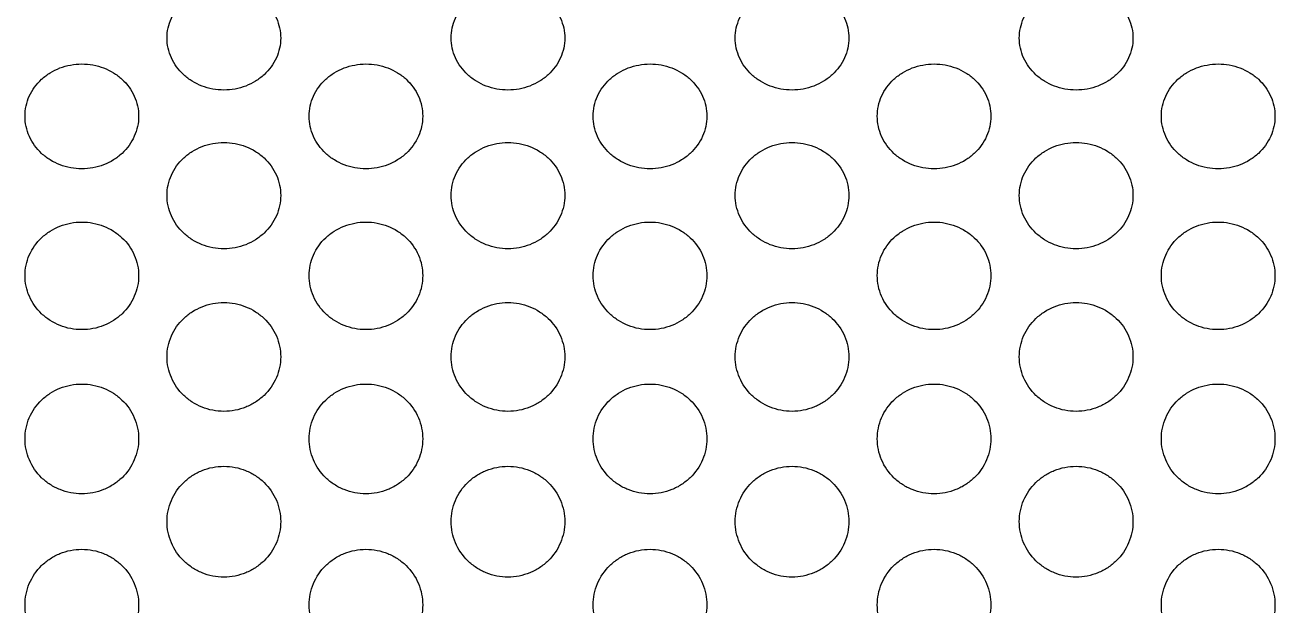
# Model space of a CAD drawing. Header units: millimetres. Extents: x 324 to 7054, y -67 to 2159.
# Drawn here: x 1586 to 1674, y 1553.8 to 1594.7 of the extents above; entities that cross this region are included whole.
import ezdxf

# ---------------------------------------------------------------- set-up
doc = ezdxf.new("R2010")
doc.units = ezdxf.units.MM
doc.header["$LTSCALE"] = 153.67
doc.layers.add('02___PRT_ALL_AXES', color=7, linetype='CONTINUOUS')

msp = doc.modelspace()

# ---------------------------------------------------------------- linework, layer by layer
at = {"layer": '02___PRT_ALL_AXES', "linetype": 'Continuous'}
for points in [[(1600.03476, 1590.07357), (1599.76893, 1590.07389), (1599.24531, 1590.12157), (1598.48961, 1590.33345), (1597.79947, 1590.67267), (1596.98616, 1591.28359), (1596.24385, 1592.29824), (1595.9302, 1593.73487), (1596.24394, 1595.16173), (1596.98437, 1596.1636), (1597.79615, 1596.76501), (1598.48659, 1597.09921), (1599.24381, 1597.30789), (1599.76846, 1597.35479), (1600.03476, 1597.3551)], [(1600.03476, 1597.3551), (1600.30058, 1597.35478), (1600.8242, 1597.30806), (1601.5799, 1597.10025), (1602.27004, 1596.76704), (1603.08335, 1596.16562), (1603.82566, 1595.16285), (1604.13932, 1593.73215), (1603.82557, 1592.29936), (1603.08514, 1591.28565), (1602.27336, 1590.67473), (1601.58292, 1590.33451), (1600.8257, 1590.12174), (1600.30105, 1590.07389), (1600.03476, 1590.07357)], [(1620.03476, 1590.07357), (1619.76893, 1590.07389), (1619.24531, 1590.12157), (1618.48961, 1590.33345), (1617.79947, 1590.67267), (1616.98616, 1591.28359), (1616.24385, 1592.29824), (1615.9302, 1593.73487), (1616.24394, 1595.16173), (1616.98437, 1596.1636), (1617.79615, 1596.76501), (1618.48659, 1597.09921), (1619.24381, 1597.30789), (1619.76846, 1597.35479), (1620.03476, 1597.3551)], [(1620.03476, 1597.3551), (1620.30058, 1597.35478), (1620.8242, 1597.30806), (1621.5799, 1597.10025), (1622.27004, 1596.76704), (1623.08335, 1596.16562), (1623.82566, 1595.16285), (1624.13932, 1593.73215), (1623.82557, 1592.29936), (1623.08514, 1591.28565), (1622.27336, 1590.67473), (1621.58292, 1590.33451), (1620.8257, 1590.12174), (1620.30105, 1590.07389), (1620.03476, 1590.07357)], [(1640.03476, 1590.07357), (1639.76893, 1590.07389), (1639.24531, 1590.12157), (1638.48961, 1590.33345), (1637.79947, 1590.67267), (1636.98616, 1591.28359), (1636.24385, 1592.29824), (1635.9302, 1593.73487), (1636.24394, 1595.16173), (1636.98437, 1596.1636), (1637.79615, 1596.76501), (1638.48659, 1597.09921), (1639.24381, 1597.30789), (1639.76846, 1597.35479), (1640.03476, 1597.3551)], [(1640.03476, 1597.3551), (1640.30058, 1597.35478), (1640.8242, 1597.30806), (1641.5799, 1597.10025), (1642.27004, 1596.76704), (1643.08335, 1596.16562), (1643.82566, 1595.16285), (1644.13932, 1593.73215), (1643.82557, 1592.29936), (1643.08514, 1591.28565), (1642.27336, 1590.67473), (1641.58292, 1590.33451), (1640.8257, 1590.12174), (1640.30105, 1590.07389), (1640.03476, 1590.07357)], [(1660.03476, 1590.07357), (1659.76893, 1590.07389), (1659.24531, 1590.12157), (1658.48961, 1590.33345), (1657.79947, 1590.67267), (1656.98616, 1591.28359), (1656.24385, 1592.29824), (1655.9302, 1593.73487), (1656.24394, 1595.16173), (1656.98437, 1596.1636), (1657.79615, 1596.76501), (1658.48659, 1597.09921), (1659.24381, 1597.30789), (1659.76846, 1597.35479), (1660.03476, 1597.3551)], [(1660.03476, 1597.3551), (1660.30058, 1597.35478), (1660.8242, 1597.30806), (1661.5799, 1597.10025), (1662.27004, 1596.76704), (1663.08335, 1596.16562), (1663.82566, 1595.16285), (1664.13932, 1593.73215), (1663.82557, 1592.29936), (1663.08514, 1591.28565), (1662.27336, 1590.67473), (1661.58292, 1590.33451), (1660.8257, 1590.12174), (1660.30105, 1590.07389), (1660.03476, 1590.07357)], [(1590.03476, 1584.52052), (1589.76893, 1584.52084), (1589.24531, 1584.56917), (1588.48961, 1584.78395), (1587.79947, 1585.12784), (1586.98616, 1585.74722), (1586.24385, 1586.77608), (1585.9302, 1588.23327), (1586.24394, 1589.68104), (1586.98437, 1590.6979), (1587.79615, 1591.30841), (1588.48659, 1591.6477), (1589.24381, 1591.85956), (1589.76846, 1591.90718), (1590.03476, 1591.90749)], [(1590.03476, 1591.90749), (1590.30058, 1591.90718), (1590.8242, 1591.85974), (1591.5799, 1591.64875), (1592.27004, 1591.31047), (1593.08335, 1590.69995), (1593.82566, 1589.68217), (1594.13932, 1588.23051), (1593.82557, 1586.77722), (1593.08514, 1585.7493), (1592.27336, 1585.12993), (1591.58292, 1584.78502), (1590.8257, 1584.56935), (1590.30105, 1584.52084), (1590.03476, 1584.52052)], [(1610.03476, 1584.52052), (1609.76893, 1584.52084), (1609.24531, 1584.56917), (1608.48961, 1584.78395), (1607.79947, 1585.12784), (1606.98616, 1585.74722), (1606.24385, 1586.77608), (1605.9302, 1588.23327), (1606.24394, 1589.68104), (1606.98437, 1590.6979), (1607.79615, 1591.30841), (1608.48659, 1591.6477), (1609.24381, 1591.85956), (1609.76846, 1591.90718), (1610.03476, 1591.90749)], [(1610.03476, 1591.90749), (1610.30058, 1591.90718), (1610.8242, 1591.85974), (1611.5799, 1591.64875), (1612.27004, 1591.31047), (1613.08335, 1590.69995), (1613.82566, 1589.68217), (1614.13932, 1588.23051), (1613.82557, 1586.77722), (1613.08514, 1585.7493), (1612.27336, 1585.12993), (1611.58292, 1584.78502), (1610.8257, 1584.56935), (1610.30105, 1584.52084), (1610.03476, 1584.52052)], [(1630.03476, 1584.52052), (1629.76893, 1584.52084), (1629.24531, 1584.56917), (1628.48961, 1584.78395), (1627.79947, 1585.12784), (1626.98616, 1585.74722), (1626.24385, 1586.77608), (1625.9302, 1588.23327), (1626.24394, 1589.68104), (1626.98437, 1590.6979), (1627.79615, 1591.30841), (1628.48659, 1591.6477), (1629.24381, 1591.85956), (1629.76846, 1591.90718), (1630.03476, 1591.90749)], [(1630.03476, 1591.90749), (1630.30058, 1591.90718), (1630.8242, 1591.85974), (1631.5799, 1591.64875), (1632.27004, 1591.31047), (1633.08335, 1590.69995), (1633.82566, 1589.68217), (1634.13932, 1588.23051), (1633.82557, 1586.77722), (1633.08514, 1585.7493), (1632.27336, 1585.12993), (1631.58292, 1584.78502), (1630.8257, 1584.56935), (1630.30105, 1584.52084), (1630.03476, 1584.52052)], [(1650.03476, 1584.52052), (1649.76893, 1584.52084), (1649.24531, 1584.56917), (1648.48961, 1584.78395), (1647.79947, 1585.12784), (1646.98616, 1585.74722), (1646.24385, 1586.77608), (1645.9302, 1588.23327), (1646.24394, 1589.68104), (1646.98437, 1590.6979), (1647.79615, 1591.30841), (1648.48659, 1591.6477), (1649.24381, 1591.85956), (1649.76846, 1591.90718), (1650.03476, 1591.90749)], [(1650.03476, 1591.90749), (1650.30058, 1591.90718), (1650.8242, 1591.85974), (1651.5799, 1591.64875), (1652.27004, 1591.31047), (1653.08335, 1590.69995), (1653.82566, 1589.68217), (1654.13932, 1588.23051), (1653.82557, 1586.77722), (1653.08514, 1585.7493), (1652.27336, 1585.12993), (1651.58292, 1584.78502), (1650.8257, 1584.56935), (1650.30105, 1584.52084), (1650.03476, 1584.52052)], [(1670.03476, 1584.52052), (1669.76893, 1584.52084), (1669.24531, 1584.56917), (1668.48961, 1584.78395), (1667.79947, 1585.12784), (1666.98616, 1585.74722), (1666.24385, 1586.77608), (1665.9302, 1588.23327), (1666.24394, 1589.68104), (1666.98437, 1590.6979), (1667.79615, 1591.30841), (1668.48659, 1591.6477), (1669.24381, 1591.85956), (1669.76846, 1591.90718), (1670.03476, 1591.90749)], [(1670.03476, 1591.90749), (1670.30058, 1591.90718), (1670.8242, 1591.85974), (1671.5799, 1591.64875), (1672.27004, 1591.31047), (1673.08335, 1590.69995), (1673.82566, 1589.68217), (1674.13932, 1588.23051), (1673.82557, 1586.77722), (1673.08514, 1585.7493), (1672.27336, 1585.12993), (1671.58292, 1584.78502), (1670.8257, 1584.56935), (1670.30105, 1584.52084), (1670.03476, 1584.52052)], [(1600.03476, 1578.89485), (1599.76893, 1578.89518), (1599.24531, 1578.94411), (1598.48961, 1579.16158), (1597.79947, 1579.50979), (1596.98616, 1580.13701), (1596.24385, 1581.17904), (1595.9302, 1582.65534), (1596.24394, 1584.12256), (1596.98437, 1585.1534), (1597.79615, 1585.77241), (1598.48659, 1586.11644), (1599.24381, 1586.33128), (1599.76846, 1586.37957), (1600.03476, 1586.37988)], [(1600.03476, 1586.37988), (1600.30058, 1586.37956), (1600.8242, 1586.33146), (1601.5799, 1586.1175), (1602.27004, 1585.77449), (1603.08335, 1585.15549), (1603.82566, 1584.12372), (1604.13932, 1582.65255), (1603.82557, 1581.1802), (1603.08514, 1580.13912), (1602.27336, 1579.5119), (1601.58292, 1579.16266), (1600.8257, 1578.94429), (1600.30105, 1578.89517), (1600.03476, 1578.89485)], [(1620.03476, 1578.89485), (1619.76893, 1578.89518), (1619.24531, 1578.94411), (1618.48961, 1579.16158), (1617.79947, 1579.50979), (1616.98616, 1580.13701), (1616.24385, 1581.17904), (1615.9302, 1582.65534), (1616.24394, 1584.12256), (1616.98437, 1585.1534), (1617.79615, 1585.77241), (1618.48659, 1586.11644), (1619.24381, 1586.33128), (1619.76846, 1586.37957), (1620.03476, 1586.37988)], [(1620.03476, 1586.37988), (1620.30058, 1586.37956), (1620.8242, 1586.33146), (1621.5799, 1586.1175), (1622.27004, 1585.77449), (1623.08335, 1585.15549), (1623.82566, 1584.12372), (1624.13932, 1582.65255), (1623.82557, 1581.1802), (1623.08514, 1580.13912), (1622.27336, 1579.5119), (1621.58292, 1579.16266), (1620.8257, 1578.94429), (1620.30105, 1578.89517), (1620.03476, 1578.89485)], [(1640.03476, 1578.89485), (1639.76893, 1578.89518), (1639.24531, 1578.94411), (1638.48961, 1579.16158), (1637.79947, 1579.50979), (1636.98616, 1580.13701), (1636.24385, 1581.17904), (1635.9302, 1582.65534), (1636.24394, 1584.12256), (1636.98437, 1585.1534), (1637.79615, 1585.77241), (1638.48659, 1586.11644), (1639.24381, 1586.33128), (1639.76846, 1586.37957), (1640.03476, 1586.37988)], [(1640.03476, 1586.37988), (1640.30058, 1586.37956), (1640.8242, 1586.33146), (1641.5799, 1586.1175), (1642.27004, 1585.77449), (1643.08335, 1585.15549), (1643.82566, 1584.12372), (1644.13932, 1582.65255), (1643.82557, 1581.1802), (1643.08514, 1580.13912), (1642.27336, 1579.5119), (1641.58292, 1579.16266), (1640.8257, 1578.94429), (1640.30105, 1578.89517), (1640.03476, 1578.89485)], [(1660.03476, 1578.89485), (1659.76893, 1578.89518), (1659.24531, 1578.94411), (1658.48961, 1579.16158), (1657.79947, 1579.50979), (1656.98616, 1580.13701), (1656.24385, 1581.17904), (1655.9302, 1582.65534), (1656.24394, 1584.12256), (1656.98437, 1585.1534), (1657.79615, 1585.77241), (1658.48659, 1586.11644), (1659.24381, 1586.33128), (1659.76846, 1586.37957), (1660.03476, 1586.37988)], [(1660.03476, 1586.37988), (1660.30058, 1586.37956), (1660.8242, 1586.33146), (1661.5799, 1586.1175), (1662.27004, 1585.77449), (1663.08335, 1585.15549), (1663.82566, 1584.12372), (1664.13932, 1582.65255), (1663.82557, 1581.1802), (1663.08514, 1580.13912), (1662.27336, 1579.5119), (1661.58292, 1579.16266), (1660.8257, 1578.94429), (1660.30105, 1578.89517), (1660.03476, 1578.89485)], [(1590.03476, 1573.2022), (1589.76893, 1573.20253), (1589.24531, 1573.25202), (1588.48961, 1573.47196), (1587.79947, 1573.82414), (1586.98616, 1574.45857), (1586.24385, 1575.51274), (1585.9302, 1577.00667), (1586.24394, 1578.49188), (1586.98437, 1579.53566), (1587.79615, 1580.16253), (1588.48659, 1580.51096), (1589.24381, 1580.72857), (1589.76846, 1580.77748), (1590.03476, 1580.7778)], [(1590.03476, 1580.7778), (1590.30058, 1580.77747), (1590.8242, 1580.72875), (1591.5799, 1580.51204), (1592.27004, 1580.16464), (1593.08335, 1579.53777), (1593.82566, 1578.49304), (1594.13932, 1577.00384), (1593.82557, 1575.51391), (1593.08514, 1574.4607), (1592.27336, 1573.82628), (1591.58292, 1573.47305), (1590.8257, 1573.2522), (1590.30105, 1573.20253), (1590.03476, 1573.2022)], [(1610.03476, 1573.2022), (1609.76893, 1573.20253), (1609.24531, 1573.25202), (1608.48961, 1573.47196), (1607.79947, 1573.82414), (1606.98616, 1574.45857), (1606.24385, 1575.51274), (1605.9302, 1577.00667), (1606.24394, 1578.49188), (1606.98437, 1579.53566), (1607.79615, 1580.16253), (1608.48659, 1580.51096), (1609.24381, 1580.72857), (1609.76846, 1580.77748), (1610.03476, 1580.7778)], [(1610.03476, 1580.7778), (1610.30058, 1580.77747), (1610.8242, 1580.72875), (1611.5799, 1580.51204), (1612.27004, 1580.16464), (1613.08335, 1579.53777), (1613.82566, 1578.49304), (1614.13932, 1577.00384), (1613.82557, 1575.51391), (1613.08514, 1574.4607), (1612.27336, 1573.82628), (1611.58292, 1573.47305), (1610.8257, 1573.2522), (1610.30105, 1573.20253), (1610.03476, 1573.2022)], [(1630.03476, 1573.2022), (1629.76893, 1573.20253), (1629.24531, 1573.25202), (1628.48961, 1573.47196), (1627.79947, 1573.82414), (1626.98616, 1574.45857), (1626.24385, 1575.51274), (1625.9302, 1577.00667), (1626.24394, 1578.49188), (1626.98437, 1579.53566), (1627.79615, 1580.16253), (1628.48659, 1580.51096), (1629.24381, 1580.72857), (1629.76846, 1580.77748), (1630.03476, 1580.7778)], [(1630.03476, 1580.7778), (1630.30058, 1580.77747), (1630.8242, 1580.72875), (1631.5799, 1580.51204), (1632.27004, 1580.16464), (1633.08335, 1579.53777), (1633.82566, 1578.49304), (1634.13932, 1577.00384), (1633.82557, 1575.51391), (1633.08514, 1574.4607), (1632.27336, 1573.82628), (1631.58292, 1573.47305), (1630.8257, 1573.2522), (1630.30105, 1573.20253), (1630.03476, 1573.2022)], [(1650.03476, 1573.2022), (1649.76893, 1573.20253), (1649.24531, 1573.25202), (1648.48961, 1573.47196), (1647.79947, 1573.82414), (1646.98616, 1574.45857), (1646.24385, 1575.51274), (1645.9302, 1577.00667), (1646.24394, 1578.49188), (1646.98437, 1579.53566), (1647.79615, 1580.16253), (1648.48659, 1580.51096), (1649.24381, 1580.72857), (1649.76846, 1580.77748), (1650.03476, 1580.7778)], [(1650.03476, 1580.7778), (1650.30058, 1580.77747), (1650.8242, 1580.72875), (1651.5799, 1580.51204), (1652.27004, 1580.16464), (1653.08335, 1579.53777), (1653.82566, 1578.49304), (1654.13932, 1577.00384), (1653.82557, 1575.51391), (1653.08514, 1574.4607), (1652.27336, 1573.82628), (1651.58292, 1573.47305), (1650.8257, 1573.2522), (1650.30105, 1573.20253), (1650.03476, 1573.2022)], [(1670.03476, 1573.2022), (1669.76893, 1573.20253), (1669.24531, 1573.25202), (1668.48961, 1573.47196), (1667.79947, 1573.82414), (1666.98616, 1574.45857), (1666.24385, 1575.51274), (1665.9302, 1577.00667), (1666.24394, 1578.49188), (1666.98437, 1579.53566), (1667.79615, 1580.16253), (1668.48659, 1580.51096), (1669.24381, 1580.72857), (1669.76846, 1580.77748), (1670.03476, 1580.7778)], [(1670.03476, 1580.7778), (1670.30058, 1580.77747), (1670.8242, 1580.72875), (1671.5799, 1580.51204), (1672.27004, 1580.16464), (1673.08335, 1579.53777), (1673.82566, 1578.49304), (1674.13932, 1577.00384), (1673.82557, 1575.51391), (1673.08514, 1574.4607), (1672.27336, 1573.82628), (1671.58292, 1573.47305), (1670.8257, 1573.2522), (1670.30105, 1573.20253), (1670.03476, 1573.2022)], [(1600.03476, 1567.44827), (1599.76893, 1567.4486), (1599.24531, 1567.49859), (1598.48961, 1567.72078), (1597.79947, 1568.07658), (1596.98616, 1568.71759), (1596.24385, 1569.78284), (1595.9302, 1571.2929), (1596.24394, 1572.79461), (1596.98437, 1573.85029), (1597.79615, 1574.4844), (1598.48659, 1574.83689), (1599.24381, 1575.05704), (1599.76846, 1575.10652), (1600.03476, 1575.10684)], [(1600.03476, 1575.10684), (1600.30058, 1575.10651), (1600.8242, 1575.05722), (1601.5799, 1574.83798), (1602.27004, 1574.48653), (1603.08335, 1573.85243), (1603.82566, 1572.79579), (1604.13932, 1571.29004), (1603.82557, 1569.78402), (1603.08514, 1568.71975), (1602.27336, 1568.07874), (1601.58292, 1567.72189), (1600.8257, 1567.49877), (1600.30105, 1567.44859), (1600.03476, 1567.44827)], [(1620.03476, 1567.44827), (1619.76893, 1567.4486), (1619.24531, 1567.49859), (1618.48961, 1567.72078), (1617.79947, 1568.07658), (1616.98616, 1568.71759), (1616.24385, 1569.78284), (1615.9302, 1571.2929), (1616.24394, 1572.79461), (1616.98437, 1573.85029), (1617.79615, 1574.4844), (1618.48659, 1574.83689), (1619.24381, 1575.05704), (1619.76846, 1575.10652), (1620.03476, 1575.10684)], [(1620.03476, 1575.10684), (1620.30058, 1575.10651), (1620.8242, 1575.05722), (1621.5799, 1574.83798), (1622.27004, 1574.48653), (1623.08335, 1573.85243), (1623.82566, 1572.79579), (1624.13932, 1571.29004), (1623.82557, 1569.78402), (1623.08514, 1568.71975), (1622.27336, 1568.07874), (1621.58292, 1567.72189), (1620.8257, 1567.49877), (1620.30105, 1567.44859), (1620.03476, 1567.44827)], [(1640.03476, 1567.44827), (1639.76893, 1567.4486), (1639.24531, 1567.49859), (1638.48961, 1567.72078), (1637.79947, 1568.07658), (1636.98616, 1568.71759), (1636.24385, 1569.78284), (1635.9302, 1571.2929), (1636.24394, 1572.79461), (1636.98437, 1573.85029), (1637.79615, 1574.4844), (1638.48659, 1574.83689), (1639.24381, 1575.05704), (1639.76846, 1575.10652), (1640.03476, 1575.10684)], [(1640.03476, 1575.10684), (1640.30058, 1575.10651), (1640.8242, 1575.05722), (1641.5799, 1574.83798), (1642.27004, 1574.48653), (1643.08335, 1573.85243), (1643.82566, 1572.79579), (1644.13932, 1571.29004), (1643.82557, 1569.78402), (1643.08514, 1568.71975), (1642.27336, 1568.07874), (1641.58292, 1567.72189), (1640.8257, 1567.49877), (1640.30105, 1567.44859), (1640.03476, 1567.44827)], [(1660.03476, 1567.44827), (1659.76893, 1567.4486), (1659.24531, 1567.49859), (1658.48961, 1567.72078), (1657.79947, 1568.07658), (1656.98616, 1568.71759), (1656.24385, 1569.78284), (1655.9302, 1571.2929), (1656.24394, 1572.79461), (1656.98437, 1573.85029), (1657.79615, 1574.4844), (1658.48659, 1574.83689), (1659.24381, 1575.05704), (1659.76846, 1575.10652), (1660.03476, 1575.10684)], [(1660.03476, 1575.10684), (1660.30058, 1575.10651), (1660.8242, 1575.05722), (1661.5799, 1574.83798), (1662.27004, 1574.48653), (1663.08335, 1573.85243), (1663.82566, 1572.79579), (1664.13932, 1571.29004), (1663.82557, 1569.78402), (1663.08514, 1568.71975), (1662.27336, 1568.07874), (1661.58292, 1567.72189), (1660.8257, 1567.49877), (1660.30105, 1567.44859), (1660.03476, 1567.44827)], [(1590.03476, 1561.63881), (1589.76893, 1561.63914), (1589.24531, 1561.68958), (1588.48961, 1561.9138), (1587.79947, 1562.27287), (1586.98616, 1562.91982), (1586.24385, 1563.99508), (1585.9302, 1565.51975), (1586.24394, 1567.03647), (1586.98437, 1568.10299), (1587.79615, 1568.74371), (1588.48659, 1569.09989), (1589.24381, 1569.32236), (1589.76846, 1569.37237), (1590.03476, 1569.3727)], [(1590.03476, 1569.3727), (1590.30058, 1569.37237), (1590.8242, 1569.32255), (1591.5799, 1569.101), (1592.27004, 1568.74586), (1593.08335, 1568.10515), (1593.82566, 1567.03766), (1594.13932, 1565.51687), (1593.82557, 1563.99627), (1593.08514, 1562.92199), (1592.27336, 1562.27505), (1591.58292, 1561.91492), (1590.8257, 1561.68977), (1590.30105, 1561.63914), (1590.03476, 1561.63881)], [(1610.03476, 1561.63881), (1609.76893, 1561.63914), (1609.24531, 1561.68958), (1608.48961, 1561.9138), (1607.79947, 1562.27287), (1606.98616, 1562.91982), (1606.24385, 1563.99508), (1605.9302, 1565.51975), (1606.24394, 1567.03647), (1606.98437, 1568.10299), (1607.79615, 1568.74371), (1608.48659, 1569.09989), (1609.24381, 1569.32236), (1609.76846, 1569.37237), (1610.03476, 1569.3727)], [(1610.03476, 1569.3727), (1610.30058, 1569.37237), (1610.8242, 1569.32255), (1611.5799, 1569.101), (1612.27004, 1568.74586), (1613.08335, 1568.10515), (1613.82566, 1567.03766), (1614.13932, 1565.51687), (1613.82557, 1563.99627), (1613.08514, 1562.92199), (1612.27336, 1562.27505), (1611.58292, 1561.91492), (1610.8257, 1561.68977), (1610.30105, 1561.63914), (1610.03476, 1561.63881)], [(1630.03476, 1561.63881), (1629.76893, 1561.63914), (1629.24531, 1561.68958), (1628.48961, 1561.9138), (1627.79947, 1562.27287), (1626.98616, 1562.91982), (1626.24385, 1563.99508), (1625.9302, 1565.51975), (1626.24394, 1567.03647), (1626.98437, 1568.10299), (1627.79615, 1568.74371), (1628.48659, 1569.09989), (1629.24381, 1569.32236), (1629.76846, 1569.37237), (1630.03476, 1569.3727)], [(1630.03476, 1569.3727), (1630.30058, 1569.37237), (1630.8242, 1569.32255), (1631.5799, 1569.101), (1632.27004, 1568.74586), (1633.08335, 1568.10515), (1633.82566, 1567.03766), (1634.13932, 1565.51687), (1633.82557, 1563.99627), (1633.08514, 1562.92199), (1632.27336, 1562.27505), (1631.58292, 1561.91492), (1630.8257, 1561.68977), (1630.30105, 1561.63914), (1630.03476, 1561.63881)], [(1650.03476, 1561.63881), (1649.76893, 1561.63914), (1649.24531, 1561.68958), (1648.48961, 1561.9138), (1647.79947, 1562.27287), (1646.98616, 1562.91982), (1646.24385, 1563.99508), (1645.9302, 1565.51975), (1646.24394, 1567.03647), (1646.98437, 1568.10299), (1647.79615, 1568.74371), (1648.48659, 1569.09989), (1649.24381, 1569.32236), (1649.76846, 1569.37237), (1650.03476, 1569.3727)], [(1650.03476, 1569.3727), (1650.30058, 1569.37237), (1650.8242, 1569.32255), (1651.5799, 1569.101), (1652.27004, 1568.74586), (1653.08335, 1568.10515), (1653.82566, 1567.03766), (1654.13932, 1565.51687), (1653.82557, 1563.99627), (1653.08514, 1562.92199), (1652.27336, 1562.27505), (1651.58292, 1561.91492), (1650.8257, 1561.68977), (1650.30105, 1561.63914), (1650.03476, 1561.63881)], [(1670.03476, 1561.63881), (1669.76893, 1561.63914), (1669.24531, 1561.68958), (1668.48961, 1561.9138), (1667.79947, 1562.27287), (1666.98616, 1562.91982), (1666.24385, 1563.99508), (1665.9302, 1565.51975), (1666.24394, 1567.03647), (1666.98437, 1568.10299), (1667.79615, 1568.74371), (1668.48659, 1569.09989), (1669.24381, 1569.32236), (1669.76846, 1569.37237), (1670.03476, 1569.3727)], [(1670.03476, 1569.3727), (1670.30058, 1569.37237), (1670.8242, 1569.32255), (1671.5799, 1569.101), (1672.27004, 1568.74586), (1673.08335, 1568.10515), (1673.82566, 1567.03766), (1674.13932, 1565.51687), (1673.82557, 1563.99627), (1673.08514, 1562.92199), (1672.27336, 1562.27505), (1671.58292, 1561.91492), (1670.8257, 1561.68977), (1670.30105, 1561.63914), (1670.03476, 1561.63881)], [(1600.03476, 1555.77963), (1599.76893, 1555.77997), (1599.24531, 1555.83082), (1598.48961, 1556.05684), (1597.79947, 1556.41882), (1596.98616, 1557.07105), (1596.24385, 1558.15525), (1595.9302, 1559.69302), (1596.24394, 1561.22321), (1596.98437, 1562.29951), (1597.79615, 1562.94619), (1598.48659, 1563.30572), (1599.24381, 1563.53029), (1599.76846, 1563.58077), (1600.03476, 1563.5811)], [(1600.03476, 1563.5811), (1600.30058, 1563.58077), (1600.8242, 1563.53048), (1601.5799, 1563.30683), (1602.27004, 1562.94836), (1603.08335, 1562.30168), (1603.82566, 1561.22441), (1604.13932, 1559.6901), (1603.82557, 1558.15645), (1603.08514, 1557.07324), (1602.27336, 1556.42101), (1601.58292, 1556.05797), (1600.8257, 1555.83101), (1600.30105, 1555.77997), (1600.03476, 1555.77963)], [(1620.03476, 1555.77963), (1619.76893, 1555.77997), (1619.24531, 1555.83082), (1618.48961, 1556.05684), (1617.79947, 1556.41882), (1616.98616, 1557.07105), (1616.24385, 1558.15525), (1615.9302, 1559.69302), (1616.24394, 1561.22321), (1616.98437, 1562.29951), (1617.79615, 1562.94619), (1618.48659, 1563.30572), (1619.24381, 1563.53029), (1619.76846, 1563.58077), (1620.03476, 1563.5811)], [(1620.03476, 1563.5811), (1620.30058, 1563.58077), (1620.8242, 1563.53048), (1621.5799, 1563.30683), (1622.27004, 1562.94836), (1623.08335, 1562.30168), (1623.82566, 1561.22441), (1624.13932, 1559.6901), (1623.82557, 1558.15645), (1623.08514, 1557.07324), (1622.27336, 1556.42101), (1621.58292, 1556.05797), (1620.8257, 1555.83101), (1620.30105, 1555.77997), (1620.03476, 1555.77963)], [(1640.03476, 1555.77963), (1639.76893, 1555.77997), (1639.24531, 1555.83082), (1638.48961, 1556.05684), (1637.79947, 1556.41882), (1636.98616, 1557.07105), (1636.24385, 1558.15525), (1635.9302, 1559.69302), (1636.24394, 1561.22321), (1636.98437, 1562.29951), (1637.79615, 1562.94619), (1638.48659, 1563.30572), (1639.24381, 1563.53029), (1639.76846, 1563.58077), (1640.03476, 1563.5811)], [(1640.03476, 1563.5811), (1640.30058, 1563.58077), (1640.8242, 1563.53048), (1641.5799, 1563.30683), (1642.27004, 1562.94836), (1643.08335, 1562.30168), (1643.82566, 1561.22441), (1644.13932, 1559.6901), (1643.82557, 1558.15645), (1643.08514, 1557.07324), (1642.27336, 1556.42101), (1641.58292, 1556.05797), (1640.8257, 1555.83101), (1640.30105, 1555.77997), (1640.03476, 1555.77963)], [(1660.03476, 1555.77963), (1659.76893, 1555.77997), (1659.24531, 1555.83082), (1658.48961, 1556.05684), (1657.79947, 1556.41882), (1656.98616, 1557.07105), (1656.24385, 1558.15525), (1655.9302, 1559.69302), (1656.24394, 1561.22321), (1656.98437, 1562.29951), (1657.79615, 1562.94619), (1658.48659, 1563.30572), (1659.24381, 1563.53029), (1659.76846, 1563.58077), (1660.03476, 1563.5811)], [(1660.03476, 1563.5811), (1660.30058, 1563.58077), (1660.8242, 1563.53048), (1661.5799, 1563.30683), (1662.27004, 1562.94836), (1663.08335, 1562.30168), (1663.82566, 1561.22441), (1664.13932, 1559.6901), (1663.82557, 1558.15645), (1663.08514, 1557.07324), (1662.27336, 1556.42101), (1661.58292, 1556.05797), (1660.8257, 1555.83101), (1660.30105, 1555.77997), (1660.03476, 1555.77963)], [(1590.03476, 1549.87662), (1589.76893, 1549.87696), (1589.24531, 1549.92816), (1588.48961, 1550.15575), (1587.79947, 1550.52028), (1586.98616, 1551.17714), (1586.24385, 1552.26919), (1585.9302, 1553.81852), (1586.24394, 1555.36066), (1586.98437, 1556.44565), (1587.79615, 1557.09765), (1588.48659, 1557.46017), (1589.24381, 1557.68662), (1589.76846, 1557.73752), (1590.03476, 1557.73785)], [(1590.03476, 1557.73785), (1590.30058, 1557.73752), (1590.8242, 1557.6868), (1591.5799, 1557.46129), (1592.27004, 1557.09984), (1593.08335, 1556.44785), (1593.82566, 1555.36187), (1594.13932, 1553.81558), (1593.82557, 1552.27041), (1593.08514, 1551.17935), (1592.27336, 1550.52249), (1591.58292, 1550.15689), (1590.8257, 1549.92835), (1590.30105, 1549.87695), (1590.03476, 1549.87662)], [(1610.03476, 1549.87662), (1609.76893, 1549.87696), (1609.24531, 1549.92816), (1608.48961, 1550.15575), (1607.79947, 1550.52028), (1606.98616, 1551.17714), (1606.24385, 1552.26919), (1605.9302, 1553.81852), (1606.24394, 1555.36066), (1606.98437, 1556.44565), (1607.79615, 1557.09765), (1608.48659, 1557.46017), (1609.24381, 1557.68662), (1609.76846, 1557.73752), (1610.03476, 1557.73785)], [(1610.03476, 1557.73785), (1610.30058, 1557.73752), (1610.8242, 1557.6868), (1611.5799, 1557.46129), (1612.27004, 1557.09984), (1613.08335, 1556.44785), (1613.82566, 1555.36187), (1614.13932, 1553.81558), (1613.82557, 1552.27041), (1613.08514, 1551.17935), (1612.27336, 1550.52249), (1611.58292, 1550.15689), (1610.8257, 1549.92835), (1610.30105, 1549.87695), (1610.03476, 1549.87662)], [(1630.03476, 1549.87662), (1629.76893, 1549.87696), (1629.24531, 1549.92816), (1628.48961, 1550.15575), (1627.79947, 1550.52028), (1626.98616, 1551.17714), (1626.24385, 1552.26919), (1625.9302, 1553.81852), (1626.24394, 1555.36066), (1626.98437, 1556.44565), (1627.79615, 1557.09765), (1628.48659, 1557.46017), (1629.24381, 1557.68662), (1629.76846, 1557.73752), (1630.03476, 1557.73785)], [(1630.03476, 1557.73785), (1630.30058, 1557.73752), (1630.8242, 1557.6868), (1631.5799, 1557.46129), (1632.27004, 1557.09984), (1633.08335, 1556.44785), (1633.82566, 1555.36187), (1634.13932, 1553.81558), (1633.82557, 1552.27041), (1633.08514, 1551.17935), (1632.27336, 1550.52249), (1631.58292, 1550.15689), (1630.8257, 1549.92835), (1630.30105, 1549.87695), (1630.03476, 1549.87662)], [(1650.03476, 1549.87662), (1649.76893, 1549.87696), (1649.24531, 1549.92816), (1648.48961, 1550.15575), (1647.79947, 1550.52028), (1646.98616, 1551.17714), (1646.24385, 1552.26919), (1645.9302, 1553.81852), (1646.24394, 1555.36066), (1646.98437, 1556.44565), (1647.79615, 1557.09765), (1648.48659, 1557.46017), (1649.24381, 1557.68662), (1649.76846, 1557.73752), (1650.03476, 1557.73785)], [(1650.03476, 1557.73785), (1650.30058, 1557.73752), (1650.8242, 1557.6868), (1651.5799, 1557.46129), (1652.27004, 1557.09984), (1653.08335, 1556.44785), (1653.82566, 1555.36187), (1654.13932, 1553.81558), (1653.82557, 1552.27041), (1653.08514, 1551.17935), (1652.27336, 1550.52249), (1651.58292, 1550.15689), (1650.8257, 1549.92835), (1650.30105, 1549.87695), (1650.03476, 1549.87662)], [(1670.03476, 1549.87662), (1669.76893, 1549.87696), (1669.24531, 1549.92816), (1668.48961, 1550.15575), (1667.79947, 1550.52028), (1666.98616, 1551.17714), (1666.24385, 1552.26919), (1665.9302, 1553.81852), (1666.24394, 1555.36066), (1666.98437, 1556.44565), (1667.79615, 1557.09765), (1668.48659, 1557.46017), (1669.24381, 1557.68662), (1669.76846, 1557.73752), (1670.03476, 1557.73785)], [(1670.03476, 1557.73785), (1670.30058, 1557.73752), (1670.8242, 1557.6868), (1671.5799, 1557.46129), (1672.27004, 1557.09984), (1673.08335, 1556.44785), (1673.82566, 1555.36187), (1674.13932, 1553.81558), (1673.82557, 1552.27041), (1673.08514, 1551.17935), (1672.27336, 1550.52249), (1671.58292, 1550.15689), (1670.8257, 1549.92835), (1670.30105, 1549.87695), (1670.03476, 1549.87662)]]:
    msp.add_open_spline(points, degree=3, knots=[0, 0, 0, 0, 0.0625, 0.125, 0.1875, 0.25, 0.375, 0.5, 0.625, 0.75, 0.8125, 0.875, 0.9375, 1, 1, 1, 1], dxfattribs=at)

doc.saveas('drawing.dxf')
